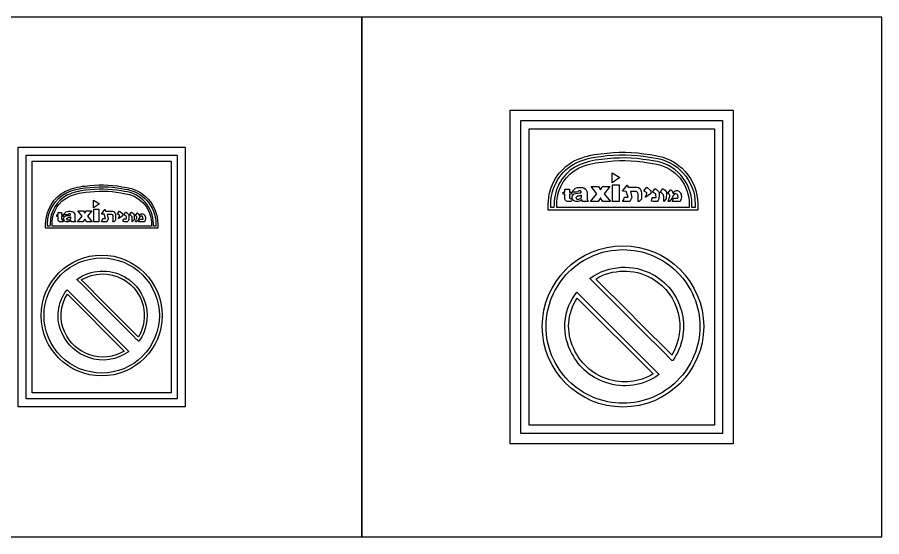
# Model space of a CAD drawing. Extents: x 0 to 4200, y -1400 to 2100.
# Drawn here: x 1873 to 4200, y -1400 to 0 of the extents above; entities that cross this region are included whole.
import ezdxf

# ---------------------------------------------------------------- set-up
doc = ezdxf.new("R2010")
doc.units = 0
doc.header["$MEASUREMENT"] = 0

msp = doc.modelspace()

# ---------------------------------------------------------------- linework, layer by layer
for points in [[(1400, -1399.9998), (2800, -1399.9998), (2800, 0.0001), (1400, 0.0001)], [(2800, -1399.9998), (4200, -1399.9998), (4200, 0.0001), (2800, 0.0001)]]:
    msp.add_lwpolyline(points, close=True)
at = {"color": 7}
for points in [[(3200, -1149.9999), (3200, -249.9999), (3800, -249.9999), (3800, -1149.9999)], [(3228.5, -1121.4999), (3228.5, -278.4999), (3771.5, -278.4999), (3771.5, -1121.4999)], [(3250.5, -1099.4999), (3250.5, -300.4999), (3749.5, -300.4999), (3749.5, -1099.4999)], [(1875, -1049.9999), (1875, -349.9999), (2325, -349.9999), (2325, -1049.9999)], [(1896.5, -1028.4999), (1896.5, -371.4999), (2303.5, -371.4999), (2303.5, -1028.4999)], [(1913, -1011.9999), (1913, -387.9999), (2287, -387.9999), (2287, -1011.9999)], [(3474.39, -445.9829), (3474.39, -418.9929), (3495.38, -432.1889)], [(3475.2, -496.2309), (3475.2, -451.3029), (3493.17, -451.3029), (3493.17, -496.2309)], [(2078.21, -513.4059), (2078.21, -493.1069), (2093.95, -503.0069)], [(2078.82, -551.1059), (2078.82, -517.4059), (2092.3, -517.4059), (2092.3, -551.1059)]]:
    msp.add_lwpolyline(points, close=True, dxfattribs=at)
for points in [[(3302.18, -512.6689), (3302.18, -503.8169, -0.280284), (3373.84, -386.1899), (3374, -386.0999), (3374.17, -386.0299, -0.0853424), (3443.89, -367.9899, -0.0804113), (3576.24, -370.2899), (3586.33, -372.0399, -0.38291), (3704.62, -503.7979), (3704.61, -519.5239), (3302.18, -519.5239)], [(3689.16, -512.6669), (3689.16, -512.4189), (3688.98, -503.5529, 0.383401), (3584.48, -387.3499), (3584.2, -387.3299), (3573.51, -385.4699, 0.0805395), (3445.96, -383.2899), (3445.69, -383.3299), (3445.42, -383.3499, 0.0852896), (3380.86, -399.9799, 0.279741), (3317.89, -503.5639), (3317.65, -512.4189), (3317.57, -512.6669), (3309.04, -512.6669), (3309.04, -503.8149, -0.280284), (3376.99, -392.2799, -0.0855945), (3444.66, -374.8099, -0.0805395), (3575.03, -377.0399), (3585.38, -378.8299, -0.383401), (3697.77, -503.7989), (3697.76, -512.6669)], [(3681.66, -512.6669), (3325.31, -512.6669), (3325.35, -512.4189), (3325.18, -496.5379, -0.26205), (3383.94, -406.3309, -0.0853626), (3446.26, -390.3699), (3446.48, -390.3499), (3446.71, -390.3099, -0.0807102), (3572.26, -392.4199), (3583.23, -394.3199), (3583.46, -394.3399, -0.362565), (3681.61, -495.2549), (3681.7, -512.4189)], [(1949.05, -563.4059), (1949.05, -556.7059, -0.280284), (2002.86, -468.5069), (2003.05, -468.4059, -0.0853424), (2055.34, -454.9059, -0.0804113), (2154.6, -456.6069), (2162.17, -457.9059, -0.38291), (2250.89, -556.7059), (2250.88, -568.5069), (1949.05, -568.5069)], [(2239.29, -563.4059), (2239.29, -563.2059), (2239.15, -556.5069, 0.383401), (2160.78, -469.4059), (2160.56, -469.4059), (2152.55, -468.0069, 0.0805395), (2056.89, -466.3069), (2056.69, -466.4059), (2056.48, -466.4059, 0.0852896), (2008.07, -478.9059, 0.279741), (1960.84, -556.6059), (1960.65, -563.2059), (1960.6, -563.4059), (1954.2, -563.4059), (1954.2, -556.7059, -0.280284), (2005.16, -473.1069, -0.0855945), (2055.92, -460.0069, -0.0805395), (2153.69, -461.7059), (2161.45, -463.0069, -0.383401), (2245.74, -556.7059), (2245.74, -563.4059)], [(3365.67, -488.7689), (3365.64, -492.8619, -0.398273), (3363.42, -496.2259), (3362.46, -496.2239), (3355.19, -496.2259, -0.111874), (3351.6, -495.5489, -0.175872), (3347.69, -491.9329, -0.136157), (3347.28, -489.1099), (3347.28, -476.9229), (3342.71, -476.9229), (3342.71, -471.4469), (3347.28, -471.4469), (3347.28, -463.5849), (3359.49, -463.5849), (3359.49, -471.4469), (3365.1, -471.4469), (3365.1, -476.9229), (3359.49, -476.9229), (3359.49, -482.1069), (3359.56, -486.4759, 0.160601), (3360.1, -487.8959, 0.168197), (3361.64, -488.7709)], [(3369.95, -493.4719, -0.0967747), (3368.33, -491.8859, -0.164524), (3366.69, -484.3659, -0.334343), (3375.71, -475.0399), (3387.49, -473.2639, -0.0565197), (3388.43, -473.2709, 0.0580126), (3389.8, -473.2709, 0.209314), (3390.73, -472.6619, 0.192744), (3391.21, -470.4119, 0.165194), (3390.22, -468.2589, 0.16499), (3389.11, -467.7169, 0.0595443), (3386.08, -467.5869, 0.229572), (3383.8, -468.9539, -0.02095), (3382.21, -470.8599), (3378.65, -470.9189), (3367.93, -470.9189), (3367.96, -468.3899, -0.0083336), (3368.44, -467.6979, -0.254093), (3385.36, -458.3619, -0.0317652), (3394.18, -459.0599, -0.0541736), (3397.9, -459.9279, -0.31296), (3406.99, -473.2219), (3406.85, -488.6499, 0.0220169), (3406.81, -490.6589, 0.112381), (3407.04, -491.5259, -0.0356084), (3408.12, -494.0709, 0.0952175), (3408.75, -494.7449, -0.0198147), (3409.84, -495.4599, -0.277193), (3409.83, -496.1499), (3407.14, -496.2309), (3396.47, -496.2309), (3393.89, -496.1669, -0.258822), (3393.31, -495.5719, -0.0877574), (3393.36, -494.5169, 0.0368192), (3393.49, -493.3599, 0.163467), (3393.28, -492.6119, 0.457905), (3391.8, -492.6659, -0.0999742), (3389.78, -494.0399, -0.101867), (3382.67, -496.2279), (3379.44, -496.2309, 0.0205106), (3376.15, -496.2309, -0.208557)], [(3437.79, -456.5019), (3441.58, -463.6119, 0.0401614), (3442, -464.2649, 0.184638), (3442.87, -464.6549, 0.184638), (3443.74, -464.2649, 0.0401614), (3444.16, -463.6119), (3447.37, -456.8959, -0.108548), (3447.96, -456.5019), (3467.76, -456.5019), (3453.01, -475.7439), (3469.48, -496.2259), (3449.08, -496.2259), (3443.99, -488.2879, 0.547493), (3441.75, -488.2879), (3436.67, -496.2259), (3416.26, -496.2259), (3432.74, -475.7439), (3417.99, -456.5019)], [(3502.47, -496.2309, 0.0514418), (3507.74, -485.0319), (3517.17, -484.9349), (3511.9, -469.3029), (3502.4, -469.1149), (3514.25, -452.1979, -0.191451), (3515.27, -452.7169, -0.0763303), (3515.87, -454.2469, 0.0535839), (3516.55, -456.1539, 0.0546944), (3517.37, -457.9349), (3538.96, -458.0059), (3541.86, -458.0059, -0.207843), (3548.62, -461.1419, -0.189366), (3553, -472.7829), (3552.92, -490.3739), (3546.58, -496.2309), (3543.88, -496.2309, -0.0264421), (3543.9, -495.5009), (3543.98, -494.2649), (3543.99, -475.5419, 0.303844), (3540.07, -469.6889), (3523.35, -469.9549), (3527.02, -485.5279), (3522.26, -496.2309)], [(3564.67, -485.1459, -0.229151), (3563.8, -485.1629, -0.112341), (3563.73, -484.0499, -0.0123559), (3564.34, -482.2799), (3564.6, -481.2779, -0.0481292), (3566.55, -477.3299, 0.122018), (3567.5, -474.0319, 0.199377), (3566.77, -472.4969, -0.0789935), (3559.14, -467.3679), (3567.48, -458.2169), (3577.69, -466.8229, -0.0652374), (3578.35, -467.7089, -0.0759991), (3578.72, -469.2079, -0.110017), (3578.5, -474.0169, -0.162321), (3577.24, -475.8839)], [(3595.18, -496.2309), (3591.42, -496.2309), (3584.26, -496.2309), (3580.57, -495.7629, -0.111945), (3580.73, -492.0869, -0.0106235), (3581.4, -489.7279, 0.0415124), (3581.6, -488.1979, -0.0800032), (3581.9, -486.8759, -0.246552), (3582.84, -486.1469), (3592.51, -485.9389, 0.0225209), (3592.74, -485.2429), (3592.19, -478.4949, 0.227662), (3590, -474.8219, 0.0324103), (3587.21, -473.2449, 0.0375462), (3585.53, -472.3879, -0.0649898), (3584.45, -471.8919, -0.363513), (3583.9, -470.1749), (3589.39, -462.4369, -0.170762), (3590.55, -462.2469, -0.0522487), (3591.35, -462.5959, -0.12233), (3599, -469.5329, -0.0385998), (3600.6, -472.6729, -0.104136), (3599.36, -491.0929, -0.0231419), (3596.61, -495.3679, -0.173901)], [(3612.99, -496.2309), (3612.99, -484.1569, 0.0992726), (3612.19, -478.8659, 0.102967), (3610.98, -477.0989, -0.00803077), (3608.17, -474.0149, 0.0866947), (3605.75, -472.2549, -0.258421), (3604.74, -471.0099, -0.119464), (3604.91, -469.7859), (3608.88, -463.1279, -0.12472), (3609.92, -462.3959, -0.205825), (3611.55, -462.6179, -0.139728), (3620.48, -470.9829), (3619.53, -489.3469)], [(3625.13, -496.2309, -0.0507785), (3625.41, -495.2469), (3625.94, -493.7129), (3628.81, -484.7439), (3629.25, -483.3429), (3629.72, -480.3989, 0.170435), (3627.84, -477.1809, -0.0255037), (3625.48, -474.9629, -0.0504133), (3624.77, -474.0099, -0.235571), (3624.78, -473.2519), (3631.31, -465.2209, -0.103089), (3631.9, -464.8169, -0.242419), (3632.71, -464.9439, -0.105638), (3635.59, -468.2139, -0.0573107), (3636.62, -469.9949, -0.0176751), (3637.35, -472.6219, 0.037667), (3638.06, -474.1489, 0.259604), (3638.91, -474.2899, 0.157366), (3639.89, -472.7349, -0.0458018), (3640.33, -471.3119, -0.40478), (3653.6, -468.6359, -0.0987179), (3657.01, -471.9039, -0.14397), (3660.78, -483.0319, -0.0973084), (3660.24, -487.5099, 0.00493513), (3659.72, -490.4909, -0.0818362), (3659.12, -492.0419, -0.0046505), (3658.04, -494.4359, -0.171281), (3656.14, -496.1389), (3652.58, -496.2309), (3639.67, -496.2309), (3637.1, -496.1619, -0.306894), (3636.48, -495.5639), (3639.39, -487.7589, -0.0549868), (3640.09, -487.3529), (3650.26, -487.3609, 0.0666103), (3651.93, -486.9749, 0.191533), (3652.44, -486.1729), (3650.66, -479.2429, 0.591103), (3640.04, -478.3369, 0.0573385), (3635.72, -486.6009, -0.0588222), (3628.78, -496.1499)], [(2233.66, -563.4059), (1966.4, -563.4059), (1966.43, -563.2059), (1966.3, -551.3069, -0.26205), (2010.37, -483.6069, -0.0853626), (2057.11, -471.7059), (2057.37, -471.6069, -0.0807102), (2151.61, -473.2059), (2159.84, -474.6069), (2160.02, -474.6069, -0.362565), (2233.62, -550.3069), (2233.69, -563.2059)], [(3391.27, -479.0349, -0.0342069), (3391.09, -484.0919, -0.0701721), (3390.31, -486.9299, -0.182225), (3386.58, -490.2469, -0.161007), (3380.78, -490.8019, -0.202338), (3377.88, -488.7459, -0.297269), (3378.28, -483.7639, -0.11222), (3380.08, -482.4399, -0.0205871), (3380.82, -482.1239, -0.0427185), (3383.81, -481.3299, 0.0150829), (3387.03, -480.6619, 0.0598276), (3390.41, -479.4379)], [(1996.67, -545.5069), (1996.65, -548.5069, -0.398273), (1994.99, -551.0069), (1994.26, -551.0069), (1988.81, -551.0069, -0.111874), (1986.12, -550.5069, -0.175872), (1983.19, -547.8069, -0.136157), (1982.88, -545.7059), (1982.88, -536.6069), (1979.45, -536.6069), (1979.45, -532.5069), (1982.88, -532.5069), (1982.88, -526.6069), (1992.03, -526.6069), (1992.03, -532.5069), (1996.24, -532.5069), (1996.24, -536.6069), (1992.03, -536.6069), (1992.03, -540.5069), (1992.09, -543.7059, 0.160601), (1992.49, -544.8069, 0.168197), (1993.65, -545.5069)], [(1999.88, -549.0069, -0.0967747), (1998.66, -547.8069, -0.164524), (1997.44, -542.2059, -0.334343), (2004.2, -535.2059), (2013.03, -533.8069, -0.0565197), (2013.74, -533.8069, 0.0580126), (2014.77, -533.8069, 0.209314), (2015.47, -533.4059, 0.192744), (2015.83, -531.7059, 0.165194), (2015.09, -530.1069, 0.16499), (2014.25, -529.7059, 0.0595443), (2011.98, -529.6069, 0.229572), (2010.27, -530.6069, -0.02095), (2009.07, -532.0069), (2006.4, -532.1069), (1998.37, -532.1069), (1998.39, -530.2059, -0.0083336), (1998.75, -529.7059, -0.254093), (2011.44, -522.6069, -0.0317652), (2018.05, -523.2059, -0.0541736), (2020.84, -523.8069, -0.31296), (2027.66, -533.8069), (2027.56, -545.4059, 0.0220169), (2027.53, -546.9059, 0.112381), (2027.7, -547.5069, -0.0356084), (2028.51, -549.4059, 0.0952175), (2028.98, -549.9059, -0.0198147), (2029.8, -550.5069, -0.277193), (2029.79, -551.0069), (2027.77, -551.1059), (2019.77, -551.1059), (2017.84, -551.0069, -0.258822), (2017.4, -550.6059, -0.0877574), (2017.44, -549.8069, 0.0368192), (2017.54, -548.9059, 0.163467), (2017.38, -548.3069, 0.457905), (2016.27, -548.4059, -0.0999742), (2014.75, -549.4059, -0.101867), (2009.42, -551.0069), (2006.99, -551.1059, 0.0205106), (2004.53, -551.1059, -0.208557)], [(2050.76, -521.3069), (2053.61, -526.6069, 0.0401614), (2053.92, -527.1069, 0.184638), (2054.57, -527.4059, 0.184638), (2055.23, -527.1069, 0.0401614), (2055.54, -526.6069), (2057.94, -521.5069, -0.108548), (2058.39, -521.3069), (2073.24, -521.3069), (2062.17, -535.7059), (2074.53, -551.0069), (2059.23, -551.0069), (2055.41, -545.1059, 0.547493), (2053.73, -545.1059), (2049.92, -551.0069), (2034.62, -551.0069), (2046.98, -535.7059), (2035.91, -521.3069)], [(2099.27, -551.1059, 0.0514418), (2103.22, -542.7059), (2110.3, -542.6059), (2106.34, -530.9059), (2099.22, -530.7059), (2108.1, -518.0069, -0.191451), (2108.87, -518.4059, -0.0763303), (2109.32, -519.6069, 0.0535839), (2109.83, -521.0069, 0.0546944), (2110.44, -522.3069), (2126.64, -522.4059), (2128.81, -522.4059, -0.207843), (2133.88, -524.7059, -0.189366), (2137.17, -533.5069), (2137.11, -546.7059), (2132.36, -551.1059), (2130.33, -551.1059, -0.0264421), (2130.35, -550.5069), (2130.4, -549.6059), (2130.41, -535.5069, 0.303844), (2127.47, -531.1069), (2114.93, -531.3069), (2117.68, -543.0069), (2114.11, -551.1059)], [(2145.92, -542.7059, -0.229151), (2145.27, -542.7059, -0.112341), (2145.22, -541.9059, -0.0123559), (2145.67, -540.6059), (2145.87, -539.8069, -0.0481292), (2147.33, -536.9059, 0.122018), (2148.04, -534.4059, 0.199377), (2147.49, -533.2059, -0.0789935), (2141.77, -529.4059), (2148.03, -522.5069), (2155.68, -529.0069, -0.0652374), (2156.18, -529.7059, -0.0759991), (2156.46, -530.8069, -0.110017), (2156.3, -534.4059, -0.162321), (2155.35, -535.8069)], [(2168.8, -551.1059), (2165.98, -551.1059), (2160.62, -551.1059), (2157.85, -550.7059, -0.111945), (2157.96, -547.9059, -0.0106235), (2158.47, -546.2059, 0.0415124), (2158.62, -545.0069, -0.0800032), (2158.84, -544.0069, -0.246552), (2159.55, -543.5069), (2166.8, -543.3069, 0.0225209), (2166.98, -542.8069), (2166.56, -537.7059, 0.227662), (2164.92, -535.0069, 0.0324103), (2162.83, -533.8069, 0.0375462), (2161.57, -533.2059, -0.0649898), (2160.75, -532.8069, -0.363513), (2160.34, -531.5069), (2164.46, -525.7059, -0.170762), (2165.33, -525.6069, -0.0522487), (2165.93, -525.8069, -0.12233), (2171.67, -531.0069, -0.0385998), (2172.87, -533.4059, -0.104136), (2171.94, -547.2059, -0.0231419), (2169.88, -550.4059, -0.173901)], [(2182.16, -551.1059), (2182.16, -542.0069, 0.0992726), (2181.56, -538.0069, 0.102967), (2180.65, -536.7059, -0.00803077), (2178.55, -534.4059, 0.0866947), (2176.73, -533.1069, -0.258421), (2175.98, -532.1069, -0.119464), (2176.1, -531.2059), (2179.08, -526.2059, -0.12472), (2179.86, -525.7059, -0.205825), (2181.08, -525.8069, -0.139728), (2187.78, -532.1069), (2187.07, -545.9059)], [(2191.27, -551.1059, -0.0507785), (2191.48, -550.3069), (2191.88, -549.2059), (2194.02, -542.4059), (2194.36, -541.4059), (2194.71, -539.2059, 0.170435), (2193.3, -536.8069, -0.0255037), (2191.53, -535.1069, -0.0504133), (2191, -534.4059, -0.235571), (2191.01, -533.8069), (2195.9, -527.8069, -0.103089), (2196.34, -527.5069, -0.242419), (2196.95, -527.6069, -0.105638), (2199.11, -530.0069, -0.0573107), (2199.88, -531.4059, -0.0176751), (2200.43, -533.3069, 0.037667), (2200.96, -534.5069, 0.259604), (2201.6, -534.6069, 0.157366), (2202.33, -533.4059, -0.0458018), (2202.67, -532.4059, -0.40478), (2212.62, -530.4059, -0.0987179), (2215.17, -532.8069, -0.14397), (2218, -541.2059, -0.0973084), (2217.6, -544.5069, 0.00493513), (2217.21, -546.7059, -0.0818362), (2216.76, -547.9059, -0.0046505), (2215.95, -549.7059, -0.171281), (2214.52, -551.0069), (2211.86, -551.1059), (2202.17, -551.1059), (2200.24, -551.0069, -0.306894), (2199.78, -550.6059), (2201.96, -544.7059, -0.0549868), (2202.49, -544.4059), (2210.12, -544.4059, 0.0666103), (2211.37, -544.1059, 0.191533), (2211.75, -543.5069), (2210.41, -538.3069, 0.591103), (2202.45, -537.6069, 0.0573385), (2199.21, -543.8069, -0.0588222), (2194, -551.0069)], [(2015.88, -538.1189, -0.0342069), (2015.74, -541.9119, -0.0701721), (2015.15, -544.0399, -0.182225), (2012.35, -546.5279, -0.161007), (2008.01, -546.9439, -0.202338), (2005.83, -545.4019, -0.297269), (2006.13, -541.6659, -0.11222), (2007.48, -540.6729, -0.0205871), (2008.03, -540.4359, -0.0427185), (2010.28, -539.8409, 0.0150829), (2012.69, -539.3389, 0.0598276), (2015.23, -538.4219)], [(3286.14, -833.2399, -1), (3720.66, -833.2399, -1)], [(3296.43, -833.2399, -0.414214), (3503.4, -626.2689, -0.414214), (3710.37, -833.2399, -0.414214), (3503.4, -1040.2109, -0.414214)], [(1937.03, -803.8069, -1), (2262.91, -803.8069, -1)], [(1944.74, -803.8069, -0.414214), (2099.97, -648.6059, -0.414214), (2255.2, -803.8069, -0.414214), (2099.97, -959.0069, -0.414214)], [(3414.83, -704.7999), (3414.83, -704.5099), (3414.83, -703.9249), (3415.13, -703.6319), (3415.42, -703.3389), (3415.42, -702.8929, -0.287477), (3583.98, -693.3539, 0.0484729), (3584.2, -693.5039, 0.0364781), (3585.33, -694.0219, -0.0472522), (3585.84, -694.2919, -0.117593), (3588.12, -695.4369, 0.0291261), (3589.14, -696.1939, -0.431674), (3638.37, -924.2029, 0.0109857), (3637.79, -925.4219), (3637.5, -925.4219), (3636.91, -925.4219), (3636.33, -925.4219), (3635.75, -925.4219), (3635.16, -925.4219), (3634.87, -925.4219, 0.0630266), (3627.67, -917.6519), (3616.61, -906.5469), (3550.54, -840.4759), (3501.77, -791.6509), (3433.88, -723.5419)], [(2033.54, -707.5069), (2033.54, -707.3069), (2033.54, -706.8069), (2033.76, -706.6059), (2033.98, -706.4059), (2033.98, -706.0069, -0.287477), (2160.41, -698.9059, 0.0484729), (2160.57, -699.0069, 0.0364781), (2161.42, -699.4059, -0.0472522), (2161.8, -699.6059, -0.117593), (2163.51, -700.5069, 0.0291261), (2164.27, -701.0069, -0.431674), (2201.2, -872.0069, 0.0109857), (2200.76, -872.9059), (2200.54, -872.9059), (2200.1, -872.9059), (2199.67, -872.9059), (2199.23, -872.9059), (2198.79, -872.9059), (2198.57, -872.9059, 0.0630266), (2193.17, -867.1059), (2184.87, -858.8069), (2135.32, -809.2059), (2098.74, -772.6059), (2047.83, -721.5069)], [(2045.07, -708.0069, -0.267445), (2156.36, -705.5069, 0.0166754), (2156.86, -705.8069, 0.0257193), (2158.16, -706.4059), (2158.6, -706.6059), (2159.15, -706.8069, 0.016855), (2160.09, -707.5069), (2160.28, -707.6059, -0.413052), (2198.68, -861.7059), (2198.41, -861.4059), (2190.34, -853.3069), (2140.78, -803.8069), (2104.2, -767.2059), (2053.29, -716.1059)], [(3430.2, -705.4869, -0.267445), (3578.59, -702.1249, 0.0166754), (3579.26, -702.5219, 0.0257193), (3580.98, -703.3609), (3581.57, -703.6889), (3582.31, -703.9509, 0.016855), (3583.47, -704.7769), (3583.64, -704.8909), (3583.82, -704.9999, -0.413052), (3635.02, -910.3979), (3634.65, -910.0839), (3623.89, -899.2869), (3557.81, -833.2029), (3509.04, -784.3829), (3441.16, -716.2809)], [(2006.69, -734.6059), (2007.59, -735.4059), (2172.25, -900.1059), (2172.31, -900.3069), (2172.31, -900.7059), (2172.09, -901.0069), (2171.87, -901.2059), (2171.87, -901.4059, -0.247343), (2065.23, -917.3069, -0.213877), (1993.45, -851.5069, -0.287377)], [(3379.03, -740.9519, -0.0110878), (3379.18, -741.0719), (3380.24, -742.0139), (3599.78, -961.5839), (3599.85, -961.8969), (3599.85, -962.4789), (3599.56, -962.7759), (3599.27, -963.0659), (3599.27, -963.3239, -0.247343), (3457.08, -984.5499, -0.213877), (3361.38, -896.8659, -0.287377)], [(2160.8, -899.6059, -0.228103), (2067.71, -910.0069, -0.213877), (2000.53, -848.5069), (2000.44, -848.2559, -0.264897), (2007.65, -746.4059)], [(3584.52, -960.9219, -0.228103), (3460.38, -974.8059, -0.213877), (3370.82, -892.7879), (3370.74, -892.6019), (3370.65, -892.4219, -0.264897), (3380.31, -756.6329)]]:
    msp.add_lwpolyline(points, format="xyb", close=True, dxfattribs=at)

doc.saveas('drawing.dxf')
